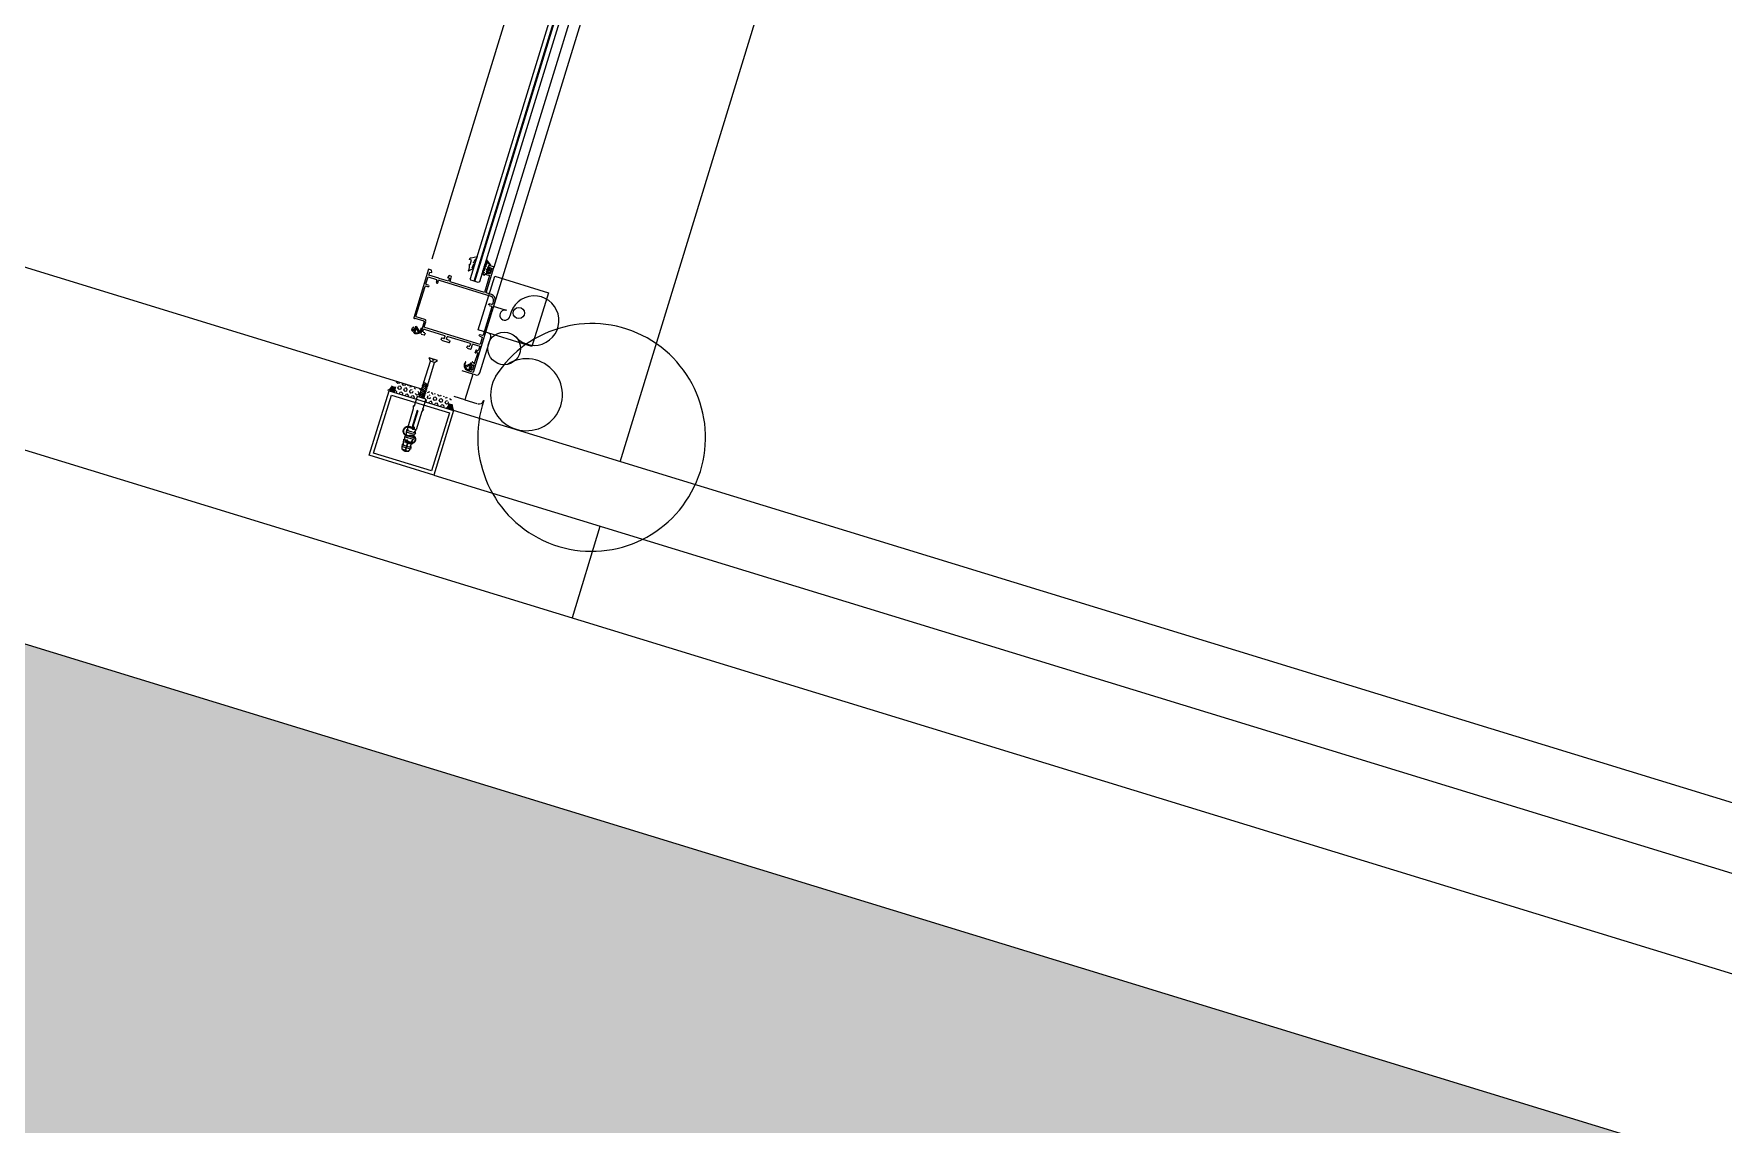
# Model space of a CAD drawing. Header units: inches. Extents: x 587740 to 588006, y 2325787 to 2326106.
# Drawn here: x 587879.073 to 587880.576, y 2325977.15 to 2325978.121 of the extents above; entities that cross this region are included whole.
import ezdxf

# ---------------------------------------------------------------- set-up
doc = ezdxf.new("R2010")
doc.units = ezdxf.units.IN
doc.header["$MEASUREMENT"] = 0
doc.linetypes.add('Xref Landscape 2020 05 04$0$ACAD_ISO02W100', pattern=[15, 12, -3])
doc.linetypes.add('Xref Landscape 2020 05 04$0$DASHED', pattern=[0.75, 0.5, -0.25])
for name, color, linetype, lineweight in [('Xref Landscape 2020 05 04$0$11_phu kien', 201, 'Continuous', 13), ('Xref Landscape 2020 05 04$0$D-STEEL', 3, 'Continuous', 25), ('Xref Landscape 2020 05 04$0$KichThuoc', 1, 'Continuous', 5), ('Xref Landscape 2020 05 04$0$PK13-Glass', 4, 'Continuous', 20), ('Xref Landscape 2020 05 04$0$PK14-Hidden', 63, 'Xref Landscape 2020 05 04$0$ACAD_ISO02W100', 0), ('Xref Landscape 2020 05 04$0$THAY', 4, 'Continuous', 20), ('Xref Landscape 2020 05 04$0$tree', 74, 'Continuous', 13), ('Xref Landscape 2020 05 04$0$VATLIEU', 251, 'Continuous', 5), ('Xref Landscape 2020 05 04$0$Xref Landscape$0$THAY', 4, 'Continuous', 20)]:
    doc.layers.add(name, color=color, linetype=linetype, lineweight=lineweight)
for name, color, linetype in [('Xref Landscape 2020 05 04$0$FAL Gasket', 150, 'Continuous'), ('Xref Landscape 2020 05 04$0$Fixing', 1, 'Continuous'), ('Xref Landscape 2020 05 04$0$TEXTCUA', 6, 'Continuous')]:
    doc.layers.add(name, color=color, linetype=linetype)

# ---------------------------------------------------------------- blocks, each defined once
blk = doc.blocks.new('*U78')
at = {"layer": 'Xref Landscape 2020 05 04$0$PK13-Glass'}
for p, q in [((-55.3, 7.8), (-54.3, 8.8)), ((-55.3, 4.8), (-55.3, 7.8)), ((922.6, 4.8), (-55.3, 4.8)), ((-54.3, 8.8), (921.6, 8.8))]:
    blk.add_line(p, q, dxfattribs=at)
for points in [[(922.6, 4), (-55.3, 4), (-55.3, 3), (-55.3, 1), (-54.3, 0), (921.6, 0)], [(922.6, 3), (922.6, 5.8), (922.6, 7.8), (921.6, 8.8)], [(921.6, 0), (922.6, 1), (922.6, 3), (922.6, 3)]]:
    blk.add_lwpolyline(points, dxfattribs=at)
at = {"layer": 'Xref Landscape 2020 05 04$0$PK14-Hidden', "const_width": 0.76}
blk.add_lwpolyline([(922.6, 4.4), (-55.3, 4.4)], dxfattribs=at)
blk = doc.blocks.new('Xref Landscape 2020 05 04$0$G2')
at = {"layer": 'Xref Landscape 2020 05 04$0$TEXTCUA'}
for points in [[(-1.6, 2.1), (-1.1, 2.1), (-1.3, 3.5), (-2.7, 3.5), (-2.9, 3.6), (-3.1, 3.7), (-3.1, 3.9), (-3.1, 4.2), (-2.9, 4.4), (0.2, 7.8, 1.039917), (0, 8.6, 0.143131), (-2.9, 8.7, -0.396635), (-3.2, 8.9), (-3.3, 9, -0.431654), (-3, 9.4, -0.49882), (3.5, 4.9, -0.453145), (2.3, 3.5), (1.3, 3.5), (1.1, 2.1), (1.6, 2.1, -0.79387), (1.8, 1.6), (1, 1.1), (0, 1.1), (-1, 1.1), (-1.8, 1.6, -0.79387)], [(2.3, 4.2, 0.944854), (2.8, 4.8, 0.16012), (1.6, 7.5, 1.160151), (0.9, 7.5), (-2, 4.4, 2.968241), (-1.9, 4.2)], [(-0.1, 2.1), (0, 2.1), (0.1, 2.1, 0.376979), (0.4, 2.3), (0.6, 3.3, 0.452455), (0.3, 3.7), (0, 3.7), (-0.3, 3.7, 0.452455), (-0.6, 3.3), (-0.4, 2.3, 0.376979)]]:
    blk.add_lwpolyline(points, format="xyb", close=True, dxfattribs=at)
blk = doc.blocks.new('Xref Landscape 2020 05 04$0$VN')
at = {"layer": 'Xref Landscape 2020 05 04$0$VATLIEU', "color": 230, "linetype": 'Xref Landscape 2020 05 04$0$DASHED', "ltscale": 4}
for p, q in [((-4, 0), (4, 0)), ((-4, 0), (-4, -9.1)), ((4, 0), (4, -9.1)), ((-4.8, -9.1), (-4, -11.6)), ((-3.6, -9.1), (-4.8, -9.1)), ((-4, -11.6), (-4, -28.6)), ((-0.2, -12), (-0.2, -27.9)), ((-0.2, -12), (0.2, -12)), ((0.2, -12), (0.2, -28.1)), ((3.6, -9.1), (4.8, -9.1)), ((4.8, -9.1), (4, -11.6)), ((4, -11.6), (4, -28.6)), ((-4, -28.6), (-0.4, -28.6)), ((-3.1, -30.9), (-3.8, -28.6)), ((0.1, -28.6), (4, -28.6)), ((3.1, -30.9), (3.8, -28.6)), ((-3.6, -31.6), (-4, -31.6)), ((-4, -31.6), (-4, -33.1)), ((-4, -31.6), (-1.9, -31.6)), ((-4, -31.6), (-1.9, -31.6)), ((-4, -33.1), (-1.7, -33.1)), ((-3.6, -36.1), (-4, -36.1)), ((-4, -36.1), (-4, -37.6)), ((-4, -36.1), (0.4, -36.1)), ((-4, -37.6), (1, -37.6)), ((-3.6, -40.6), (-4, -40.6)), ((-4, -40.6), (-4, -42.1)), ((-4, -40.6), (-0.2, -40.6)), ((-4, -42.1), (-0.2, -42.1)), ((-3.6, -45.1), (-4, -45.1)), ((-4, -45.1), (-4, -46.6)), ((-3.1, -35.4), (-3.8, -33.1)), ((-3.1, -39.9), (-3.8, -37.6)), ((-3.1, -44.4), (-3.8, -42.1)), ((-3.6, -45.1), (3.6, -45.1)), ((-1.5, -31.6), (4, -31.6)), ((-1.5, -31.6), (4, -31.6)), ((-1.3, -33.1), (4, -33.1)), ((-0.2, -40.8), (-0.2, -49.9)), ((0.2, -41), (0.2, -49.9)), ((0.2, -42.1), (4, -42.1)), ((0.3, -40.6), (4, -40.6)), ((0.9, -36.1), (4, -36.1)), ((1.4, -37.6), (4, -37.6)), ((3.1, -35.4), (3.8, -33.1)), ((3.1, -39.9), (3.8, -37.6)), ((3.1, -44.4), (3.8, -42.1)), ((3.6, -31.6), (4, -31.6)), ((3.6, -36.1), (4, -36.1)), ((3.6, -40.6), (4, -40.6)), ((3.6, -45.1), (4, -45.1)), ((4, -31.6), (4, -33.1)), ((4, -36.1), (4, -37.6)), ((4, -40.6), (4, -42.1)), ((4, -45.1), (4, -46.6)), ((-4, -46.6), (-0.2, -46.6)), ((-3.1, -48.9), (-3.8, -46.6)), ((-3.1, -48.9), (-0.2, -48.9)), ((-3.1, -48.9), (-0.2, -49.9)), ((0.2, -46.6), (4, -46.6)), ((0.2, -48.9), (3.1, -48.9)), ((3.1, -48.9), (0.2, -49.9)), ((3.1, -48.9), (3.8, -46.6))]:
    blk.add_line(p, q, dxfattribs=at)
for centre, radius, start, end in [((2.5, -31.9), 4.43, 133.2633, 231.2689), ((2.5, -31.9), 4.03, 131.3249, 231.2689), ((-1.2, -27.9), 1, 313.2633, 0), ((-0.8, -28.1), 1, 311.3249, 0), ((-3.6, -31.1), 0.5, 270, 16.6743), ((-3.6, -35.6), 0.5, 270, 16.6743), ((-3.6, -40.1), 0.5, 270, 16.6743), ((-3.6, -44.6), 0.5, 270, 16.6743), ((-2.3, -37.9), 3.3, 316.6171, 51.0664), ((0.8, -40.8), 1, 136.6171, 180), ((-2.3, -37.9), 3.7, 318.5932, 51.0664), ((1.2, -41), 1, 138.5932, 180), ((3.6, -31.1), 0.5, 163.3257, 270), ((3.6, -35.6), 0.5, 163.3257, 270), ((3.6, -40.1), 0.5, 163.3257, 270), ((3.6, -44.6), 0.5, 163.3257, 270)]:
    blk.add_arc(centre, radius, start, end, dxfattribs=at)
blk = doc.blocks.new('Xref Landscape 2020 05 04$0$no')
at = {"layer": 'Xref Landscape 2020 05 04$0$VATLIEU', "color": 6}
for p, q in [((0, 2), (-2.5, 4)), ((-2.5, -4), (-2.5, 4)), ((-2.5, 0.5), (-1.5, 0.5)), ((-1.5, -0.5), (-1.5, 0.5)), ((0, -2), (0, 2)), ((19.5, 2), (0, 2)), ((19.5, 2), (19.8, 2.5)), ((19.5, 2), (21.3, -2)), ((20.9, -2.5), (19.8, 2.5)), ((21, 2), (19.9, 2)), ((21, 2), (21.3, 2.5)), ((21, 2), (21.3, 2.5)), ((21, 2), (22.8, -2)), ((22.4, -2.5), (21.3, 2.5)), ((22.5, 2), (21.4, 2)), ((22.5, 2), (22.8, 2.5)), ((22.5, 2), (24.3, -2)), ((23.9, -2.5), (22.8, 2.5)), ((24, 2), (22.9, 2)), ((24, 2), (24.3, 2.5)), ((24, 2), (25.8, -2)), ((25.4, -2.5), (24.3, 2.5)), ((25.5, 2), (24.4, 2)), ((25.5, 2), (25.8, 2.5)), ((25.5, 2), (27.3, -2)), ((26.9, -2.5), (25.8, 2.5)), ((27, 2), (25.9, 2)), ((27, 2), (27.3, 2.5)), ((27, 2), (28.8, -2)), ((28.4, -2.5), (27.3, 2.5)), ((28.5, 2), (27.4, 2)), ((28.5, 2), (28.8, 2.5)), ((28.5, 2), (30.3, -2)), ((29.9, -2.5), (28.8, 2.5)), ((29.9, -2.5), (28.8, 2.5)), ((30, 2), (28.9, 2)), ((30, 2), (30.3, 2.5)), ((30, 2), (31.8, -2)), ((31.4, -2.5), (30.3, 2.5)), ((31.5, 2), (30.4, 2)), ((31.5, 2), (31.8, 2.5)), ((31.5, 2), (33.3, -2)), ((32.9, -2.5), (31.8, 2.5)), ((33, 2), (31.9, 2)), ((33, 2), (33.3, 2.5)), ((33, 2), (33.5, 0.8)), ((33.5, 1.5), (33.3, 2.5)), ((-2.5, -0.5), (-1.5, -0.5)), ((0, -2), (-2.5, -4)), ((20.8, -2), (0, -2)), ((20.9, -2.5), (21.3, -2)), ((20.9, -2.5), (21.3, -2)), ((22.3, -2), (21.3, -2)), ((22.4, -2.5), (22.8, -2)), ((23.8, -2), (22.8, -2)), ((23.9, -2.5), (24.3, -2)), ((25.3, -2), (24.3, -2)), ((25.4, -2.5), (25.8, -2)), ((26.8, -2), (25.8, -2)), ((26.9, -2.5), (27.3, -2)), ((28.3, -2), (27.3, -2)), ((28.4, -2.5), (28.8, -2)), ((29.8, -2), (28.8, -2)), ((29.8, -2), (28.8, -2)), ((29.9, -2.5), (30.3, -2)), ((31.3, -2), (30.3, -2)), ((31.4, -2.5), (31.8, -2)), ((32.8, -2), (31.8, -2)), ((32.9, -2.5), (33.3, -2)), ((33.5, -2), (33.3, -2))]:
    blk.add_line(p, q, dxfattribs=at)
at = {"layer": 'Xref Landscape 2020 05 04$0$VATLIEU', "color": 6, "rotation": 90}
blk.add_blockref('Xref Landscape 2020 05 04$0$VN', (33.5, 0), dxfattribs=at)
blk = doc.blocks.new('Xref Landscape 2020 05 04$0$ban le 3D')
at = {"layer": 'Xref Landscape 2020 05 04$0$11_phu kien'}
for p, q in [((14200.7, 23738.6), (14200.7, 23748.6)), ((14224.7, 23738.6), (14224.7, 23748.6)), ((14200.7, 23738.6), (14200.7, 23727.5)), ((14224.7, 23738.6), (14200.7, 23738.6)), ((14224.7, 23736), (14224.7, 23738.6)), ((14227.7, 23733), (14254.7, 23733)), ((14254.7, 23733), (14260.7, 23733)), ((14287.7, 23727.5), (14287.7, 23738.6)), ((14287.7, 23727.3), (14287.7, 23726.7))]:
    blk.add_line(p, q, dxfattribs=at)
blk.add_circle((14254.7, 23718.6), 14.5, dxfattribs=at)
for centre, radius, start, end in [((14227.7, 23736), 3, 180, 270), ((14260.7, 23736), 3, 270, 0), ((14205.2, 23726.7), 4.5, 180, 268.1201), ((14201.8, 23621), 101.3, 74.5053, 88.1201), ((14221.1, 23687.5), 32, 49.1724, 76.088), ((14286.2, 23700.3), 22, 96.4808, 148.7289), ((14283.2, 23726.7), 4.5, 276.4808, 0)]:
    blk.add_arc(centre, radius, start, end, dxfattribs=at)

msp = doc.modelspace()

# ---------------------------------------------------------------- hatches: boundary and pattern name
h = msp.add_hatch()
h.set_pattern_fill('HEX', color=1, scale=0.5, angle=90)
h.set_pattern_definition([(72.9448453, (587825.9066036, 2325971.1656052), (-0.0026287095, 0.00080644496), [0.00158750026, -0.00317500052]), (192.944852, (587825.9066036, 2325971.1656052), (0.00061595273, -0.00267975231), [0.00158749994, -0.00317499987]), (132.9448386, (587825.9070692, 2325971.1671229), (-0.00201275677, -0.00187330734), [0.00158749994, -0.00317499987])])
edge = h.paths.add_edge_path()
edge.add_line((587879.4047, 2325977.8089), (587879.4045, 2325977.8092))
edge.add_line((587879.4045, 2325977.8092), (587879.4043, 2325977.809))
edge.add_line((587879.4043, 2325977.809), (587879.3956, 2325977.8117))
edge.add_line((587879.3956, 2325977.8117), (587879.3947, 2325977.8088))
edge.add_line((587879.3947, 2325977.8088), (587879.3966, 2325977.8083))
edge.add_line((587879.3966, 2325977.8083), (587879.3965, 2325977.8079))
edge.add_line((587879.3965, 2325977.8079), (587879.3951, 2325977.8066))
edge.add_ellipse((587879.4306, 2325977.795), major_axis=(0.0264, 0.0264), ratio=1, start_angle=116.9091, end_angle=124.5935)
edge.add_line((587879.3939, 2325977.8018), (587879.4137, 2325977.7957))
edge.add_line((587879.4137, 2325977.7957), (587879.4144, 2325977.7981))
edge.add_line((587879.4144, 2325977.7981), (587879.4168, 2325977.7973))
edge.add_line((587879.4168, 2325977.7973), (587879.4159, 2325977.7978))
edge.add_line((587879.4159, 2325977.7978), (587879.4165, 2325977.798))
edge.add_line((587879.4165, 2325977.798), (587879.4168, 2325977.799))
edge.add_line((587879.4168, 2325977.799), (587879.4163, 2325977.7993))
edge.add_line((587879.4163, 2325977.7993), (587879.4169, 2325977.7994))
edge.add_line((587879.4169, 2325977.7994), (587879.4172, 2325977.8005))
edge.add_line((587879.4172, 2325977.8005), (587879.4168, 2325977.8007))
edge.add_line((587879.4168, 2325977.8007), (587879.4173, 2325977.8009))
edge.add_line((587879.4173, 2325977.8009), (587879.4177, 2325977.8019))
edge.add_line((587879.4177, 2325977.8019), (587879.4172, 2325977.8021))
edge.add_line((587879.4172, 2325977.8021), (587879.4178, 2325977.8023))
edge.add_line((587879.4178, 2325977.8023), (587879.4181, 2325977.8033))
edge.add_line((587879.4181, 2325977.8033), (587879.4177, 2325977.8036))
edge.add_line((587879.4177, 2325977.8036), (587879.4182, 2325977.8037))
edge.add_line((587879.4182, 2325977.8037), (587879.4185, 2325977.8047))
edge.add_line((587879.4185, 2325977.8047), (587879.4148, 2325977.8058))
edge.add_line((587879.4148, 2325977.8058), (587879.4133, 2325977.801))
edge.add_line((587879.4133, 2325977.801), (587879.4112, 2325977.8017))
edge.add_line((587879.4112, 2325977.8017), (587879.4108, 2325977.8035))
edge.add_line((587879.4108, 2325977.8035), (587879.4109, 2325977.8039))
edge.add_line((587879.4109, 2325977.8039), (587879.4125, 2325977.8034))
edge.add_line((587879.4125, 2325977.8034), (587879.4134, 2325977.8062))
edge.add_line((587879.4134, 2325977.8062), (587879.4047, 2325977.8089))
edge = h.paths.add_edge_path()
edge.add_line((587879.4274, 2325977.8019), (587879.4266, 2325977.7991))
edge.add_line((587879.4266, 2325977.7991), (587879.4282, 2325977.7986))
edge.add_line((587879.4282, 2325977.7986), (587879.4281, 2325977.7982))
edge.add_line((587879.4281, 2325977.7982), (587879.4267, 2325977.7969))
edge.add_line((587879.4267, 2325977.7969), (587879.4246, 2325977.7976))
edge.add_line((587879.4246, 2325977.7976), (587879.4261, 2325977.8024))
edge.add_line((587879.4261, 2325977.8024), (587879.4223, 2325977.8035))
edge.add_line((587879.4223, 2325977.8035), (587879.4221, 2325977.8027))
edge.add_line((587879.4221, 2325977.8027), (587879.4225, 2325977.8025))
edge.add_line((587879.4225, 2325977.8025), (587879.422, 2325977.8023))
edge.add_line((587879.422, 2325977.8023), (587879.4216, 2325977.8013))
edge.add_line((587879.4216, 2325977.8013), (587879.4221, 2325977.801))
edge.add_line((587879.4221, 2325977.801), (587879.4215, 2325977.8009))
edge.add_line((587879.4215, 2325977.8009), (587879.4212, 2325977.7998))
edge.add_line((587879.4212, 2325977.7998), (587879.4216, 2325977.7996))
edge.add_line((587879.4216, 2325977.7996), (587879.4216, 2325977.7996))
edge.add_line((587879.4216, 2325977.7996), (587879.4211, 2325977.7994))
edge.add_line((587879.4211, 2325977.7994), (587879.4208, 2325977.7984))
edge.add_line((587879.4208, 2325977.7984), (587879.4212, 2325977.7982))
edge.add_line((587879.4212, 2325977.7982), (587879.4206, 2325977.798))
edge.add_line((587879.4206, 2325977.798), (587879.4203, 2325977.797))
edge.add_line((587879.4203, 2325977.797), (587879.4207, 2325977.7967))
edge.add_line((587879.4207, 2325977.7967), (587879.4202, 2325977.7966))
edge.add_line((587879.4202, 2325977.7966), (587879.4201, 2325977.7963))
edge.add_line((587879.4201, 2325977.7963), (587879.422, 2325977.7957))
edge.add_line((587879.422, 2325977.7957), (587879.4213, 2325977.7934))
edge.add_line((587879.4213, 2325977.7934), (587879.4411, 2325977.7873))
edge.add_ellipse((587879.4069, 2325977.8023), major_axis=(0.0264, 0.0264), ratio=1, start_angle=291.2962, end_angle=298.9805)
edge.add_line((587879.4428, 2325977.792), (587879.4424, 2325977.7938))
edge.add_line((587879.4424, 2325977.7938), (587879.4425, 2325977.7942))
edge.add_line((587879.4425, 2325977.7942), (587879.4444, 2325977.7936))
edge.add_line((587879.4444, 2325977.7936), (587879.4453, 2325977.7965))
edge.add_line((587879.4453, 2325977.7965), (587879.4366, 2325977.7991))
edge.add_line((587879.4366, 2325977.7991), (587879.4364, 2325977.7994))
edge.add_line((587879.4364, 2325977.7994), (587879.4362, 2325977.7993))
edge.add_line((587879.4362, 2325977.7993), (587879.4274, 2325977.8019))
at = {"layer": 'Xref Landscape 2020 05 04$0$D-STEEL'}
h = msp.add_hatch(color=256, dxfattribs=at)
h.dxf.hatch_style = 1
edge = h.paths.add_edge_path()
edge.add_line((587879.3951, 2325977.8065), (587879.3951, 2325977.8066))
edge.add_line((587879.3951, 2325977.8066), (587879.3926, 2325977.8073))
edge.add_ellipse((587879.3791, 2325977.8184), major_axis=(0.0123, 0.0123), ratio=1, start_angle=256.2252, end_angle=275.6794, ccw=False)
edge.add_line((587879.3882, 2325977.8034), (587879.3939, 2325977.8017))
edge.add_ellipse((587879.4381, 2325977.7933), major_axis=(0.0318, 0.0318), ratio=1, start_angle=117.9484, end_angle=124.2679, ccw=False)
h = msp.add_hatch(color=256, dxfattribs=at)
h.dxf.hatch_style = 1
edge = h.paths.add_edge_path()
edge.add_line((587879.4428, 2325977.7919), (587879.4428, 2325977.7919))
edge.add_line((587879.4428, 2325977.7919), (587879.4452, 2325977.7912))
edge.add_ellipse((587879.4626, 2325977.7928), major_axis=(0.0123, 0.0123), ratio=1, start_angle=140.2103, end_angle=159.6645)
edge.add_line((587879.4467, 2325977.7855), (587879.4411, 2325977.7872))
edge.add_ellipse((587879.3998, 2325977.8051), major_axis=(0.0318, 0.0318), ratio=1, start_angle=291.6218, end_angle=297.9413)
at = {"layer": 'Xref Landscape 2020 05 04$0$tree'}
h = msp.add_hatch(dxfattribs=at)
h.set_pattern_fill('CROSS', color=256, scale=500, angle=180)
h.set_pattern_definition([(162.94485, (587837.1625, 2326033.80572), (-0.15616437, -0.08284136), [0.0625, -0.18749998]), (252.94485, (587837.1418, 2326033.84476), (0.08284132, -0.15616439), [0.0625, -0.18750003])])
edge = h.paths.add_edge_path()
edge.add_ellipse((587881.7702, 2325969.6513), major_axis=(0.2828, 0.2828), ratio=1, start_angle=117.9448, end_angle=207.9448)
edge.add_line((587881.6529, 2325969.2689), (587901.3948, 2325963.2124))
edge.add_ellipse((587901.6881, 2325964.1684), major_axis=(0.293, 0.9561), ratio=1, start_angle=179.984, end_angle=269.984)
edge.add_line((587902.6441, 2325963.8751), (587903.656, 2325967.1734))
edge.add_ellipse((587903.2735, 2325967.2907), major_axis=(0.2828, 0.2828), ratio=1, start_angle=297.9448, end_angle=387.9448)
edge.add_line((587903.3909, 2325967.6731), (587900.561, 2325968.5413))
edge.add_line((587900.561, 2325968.5413), (587901.1945, 2325970.6061))
edge.add_line((587901.1945, 2325970.6061), (587888.009, 2325974.6512))
edge.add_line((587888.009, 2325974.6512), (587888.4021, 2325975.9324))
edge.add_line((587888.4021, 2325975.9324), (587883.7195, 2325977.369))
edge.add_line((587883.7195, 2325977.369), (587881.3878, 2325969.7686))
edge = h.paths.add_edge_path()
edge.add_line((587876.4407, 2325970.8679), (587878.7122, 2325970.171))
edge.add_ellipse((587878.8295, 2325970.5535), major_axis=(0.2828, 0.2828), ratio=1, start_angle=207.9448, end_angle=297.9448)
edge.add_line((587879.2119, 2325970.4361), (587881.2132, 2325976.9187))
edge.add_line((587881.2132, 2325976.9187), (587878.5593, 2325977.7329))
edge.add_line((587878.5593, 2325977.7329), (587876.4407, 2325970.8679))
edge = h.paths.add_edge_path()
edge.add_line((587866.769, 2325979.2069), (587863.9679, 2325980.0662))
edge.add_line((587863.9679, 2325980.0662), (587862.447, 2325975.1086))
edge.add_line((587862.447, 2325975.1086), (587868.0876, 2325973.3782))
edge.add_line((587868.0876, 2325973.3782), (587868.2636, 2325973.9518))
edge.add_line((587868.2636, 2325973.9518), (587869.363, 2325973.6145))
edge.add_line((587869.363, 2325973.6145), (587870.4624, 2325973.2772))
edge.add_line((587870.4624, 2325973.2772), (587870.2864, 2325972.7036))
edge.add_line((587870.2864, 2325972.7036), (587874.9298, 2325971.2791))
edge.add_line((587874.9298, 2325971.2791), (587878.9083, 2325984.2476))
edge.add_line((587878.9083, 2325984.2476), (587877.6048, 2325984.6475))
edge.add_ellipse((587877.5021, 2325984.3129), major_axis=(0.2475, 0.2475), ratio=1, start_angle=27.9448, end_angle=117.9881)
edge.add_ellipse((587872.9782, 2325985.7237), major_axis=(1.2871, 4.1959), ratio=1, start_angle=219.5409, end_angle=269.7083, ccw=False)
edge.add_ellipse((587874.7652, 2325981.3371), major_axis=(0.2466, 0.2466), ratio=1, start_angle=63.097, end_angle=168.5416)
edge.add_ellipse((587870.9614, 2325978.8249), major_axis=(1.2354, 4.0245), ratio=1, start_angle=101.8593, end_angle=320.4994, ccw=False)
edge = h.paths.add_edge_path()
edge.add_line((587864.9431, 2325983.2449), (587864.4959, 2325981.787))
edge.add_line((587864.4959, 2325981.787), (587867.4731, 2325980.8736))
edge.add_ellipse((587870.9719, 2325978.8589), major_axis=(1.1844, 3.8598), ratio=1, start_angle=358.1278, end_angle=437.1231, ccw=False)
edge.add_ellipse((587873.0638, 2325985.6681), major_axis=(0.9049, 2.9553), ratio=1, start_angle=182.3675, end_angle=345.9625)
edge.add_ellipse((587875.158, 2325992.498), major_axis=(1.2345, 4.0271), ratio=1, start_angle=102.362, end_angle=190.2323, ccw=False)
edge.add_line((587870.9599, 2325992.8417), (587868.1516, 2325993.7033))
edge.add_line((587868.1516, 2325993.7033), (587867.7819, 2325992.4982))
edge.add_ellipse((587864.6787, 2325988.3881), major_axis=(1.51, 4.9236), ratio=1, start_angle=272.2209, end_angle=339.9965, ccw=False)
edge.add_ellipse((587864.6787, 2325988.3881), major_axis=(1.5116, 4.9232), ratio=1, start_angle=200.0127, end_angle=272.2395, ccw=False)
edge = h.paths.add_edge_path()
edge.add_ellipse((587877.0502, 2325988.3667), major_axis=(0.2804, 0.2804), ratio=1, start_angle=104.6818, end_angle=163.9649)
edge.add_line((587876.7033, 2325988.1746), (587877.4267, 2325986.2755))
edge.add_ellipse((587877.5916, 2325986.1318), major_axis=(0.1547, 0.1547), ratio=1, start_angle=93.9167, end_angle=218.4299)
edge.add_line((587877.5666, 2325985.9144), (587880.7087, 2325984.9505))
edge.add_line((587880.7087, 2325984.9505), (587879.0765, 2325979.6302))
edge.add_line((587879.0765, 2325979.6302), (587879.8891, 2325979.3809))
edge.add_line((587879.8891, 2325979.3809), (587879.885, 2325979.3673))
edge.add_line((587879.885, 2325979.3673), (587879.9254, 2325979.5504))
edge.add_line((587879.9254, 2325979.5504), (587881.4947, 2325984.6657))
edge.add_line((587881.4947, 2325984.6657), (587881.7518, 2325985.5038))
edge.add_line((587881.7518, 2325985.5038), (587883.7031, 2325984.9052))
edge.add_line((587883.7031, 2325984.9052), (587884.1213, 2325987.4936))
edge.add_line((587884.1213, 2325987.4936), (587881.7928, 2325988.2082))
edge.add_line((587881.7928, 2325988.2082), (587883.4996, 2325993.7715))
edge.add_line((587883.4996, 2325993.7715), (587885.8938, 2325993.0669))
edge.add_line((587885.8938, 2325993.0669), (587887.3575, 2325996.8173))
edge.add_line((587887.3575, 2325996.8173), (587881.5677, 2325998.5935))
edge.add_ellipse((587872.0218, 2326012.2854), major_axis=(4.8861, 15.9599), ratio=0.9999997, start_angle=215.49808, end_angle=231.90601, ccw=False)
edge.add_line((587877.3113, 2325996.4546), (587877.2221, 2325996.1637))
edge.add_ellipse((587875.1427, 2325992.4886), major_axis=(1.2377, 4.0371), ratio=1, start_angle=218.8017, end_angle=347.5436, ccw=False)
edge = h.paths.add_edge_path()
edge.add_ellipse((587854.1688, 2325984.0138), major_axis=(1.184, 3.8599), ratio=1, start_angle=282.8779, end_angle=361.8732, ccw=False)
edge.add_line((587858.1955, 2325983.7199), (587861.1727, 2325982.8065))
edge.add_line((587861.1727, 2325982.8065), (587861.62, 2325984.2644))
edge.add_ellipse((587864.7232, 2325988.3744), major_axis=(1.5106, 4.9235), ratio=1, start_angle=87.7761, end_angle=160.0029, ccw=False)
edge.add_ellipse((587864.7232, 2325988.3744), major_axis=(1.5109, 4.9234), ratio=1, start_angle=380.0035, end_angle=447.7791, ccw=False)
edge.add_line((587864.4587, 2325993.5176), (587864.8284, 2325994.7228))
edge.add_line((587864.8284, 2325994.7228), (587861.8636, 2325995.6323))
edge.add_ellipse((587858.3603, 2325997.6417), major_axis=(1.1851, 3.8608), ratio=1, start_angle=179.8644, end_angle=257.2265, ccw=False)
edge.add_ellipse((587856.2588, 2325990.8263), major_axis=(0.8976, 2.9604), ratio=1, start_angle=-0.1877, end_angle=177.3639)
edge = h.paths.add_edge_path()
edge.add_line((587846.6411, 2325979.9576), (587851.2845, 2325978.5331))
edge.add_line((587851.2845, 2325978.5331), (587851.4605, 2325979.1067))
edge.add_line((587851.4605, 2325979.1067), (587852.5599, 2325978.7694))
edge.add_line((587852.5599, 2325978.7694), (587853.6594, 2325978.4321))
edge.add_line((587853.6594, 2325978.4321), (587853.4834, 2325977.8585))
edge.add_line((587853.4834, 2325977.8585), (587859.1239, 2325976.1281))
edge.add_line((587859.1239, 2325976.1281), (587860.6448, 2325981.0857))
edge.add_line((587860.6448, 2325981.0857), (587857.8438, 2325981.945))
edge.add_ellipse((587854.1575, 2325983.9892), major_axis=(1.2362, 4.0298), ratio=1, start_angle=38.5383, end_angle=258.0436, ccw=False)
edge.add_ellipse((587852.4279, 2325988.1953), major_axis=(0.2399, 0.2399), ratio=1, start_angle=258.2079, end_angle=353.5115)
edge.add_ellipse((587856.224, 2325990.8032), major_axis=(1.2514, 4.0795), ratio=1, start_angle=89.5209, end_angle=141.2229, ccw=False)
edge.add_ellipse((587851.8205, 2325992.1916), major_axis=(0.2475, 0.2475), ratio=1, start_angle=297.9016, end_angle=387.9448)
edge.add_line((587851.9232, 2325992.5262), (587850.6196, 2325992.9261))
edge.add_line((587850.6196, 2325992.9261), (587846.6411, 2325979.9576))
edge = h.paths.add_edge_path()
edge.add_ellipse((587842.971, 2325981.5543), major_axis=(0.2828, 0.2828), ratio=1, start_angle=117.9448, end_angle=207.9448)
edge.add_line((587842.8537, 2325981.1718), (587845.1596, 2325980.4644))
edge.add_line((587845.1596, 2325980.4644), (587846.6613, 2325985.3593))
edge.add_line((587846.6613, 2325985.3593), (587843.9729, 2325986.184))
edge.add_line((587843.9729, 2325986.184), (587842.5886, 2325981.6716))
edge = h.paths.add_edge_path()
edge.add_line((587823.8625, 2325992.1234), (587822.7503, 2325992.4123))
edge.add_ellipse((587822.633, 2325992.0299), major_axis=(0.2828, 0.2828), ratio=1, start_angle=27.9448, end_angle=117.9448)
edge.add_line((587822.2506, 2325992.1472), (587821.2388, 2325988.849))
edge.add_ellipse((587822.1948, 2325988.5557), major_axis=(0.2936, 0.9559), ratio=1, start_angle=90.0204, end_angle=180.0204)
edge.add_line((587821.9015, 2325987.5996), (587839.9588, 2325982.0599))
edge.add_ellipse((587840.0762, 2325982.4423), major_axis=(0.2828, 0.2828), ratio=1, start_angle=207.9448, end_angle=297.9448)
edge.add_line((587840.4586, 2325982.325), (587842.838, 2325989.9107))
edge.add_line((587842.838, 2325989.9107), (587838.0962, 2325991.3655))
edge.add_line((587838.0962, 2325991.3655), (587837.7031, 2325990.0842))
edge.add_line((587837.7031, 2325990.0842), (587834.3851, 2325990.9976))
edge.add_line((587834.3851, 2325990.9976), (587833.9158, 2325989.4679))
edge.add_line((587833.9158, 2325989.4679), (587824.5468, 2325992.3422))
edge.add_line((587824.5468, 2325992.3422), (587825.016, 2325993.8718))
edge.add_line((587825.016, 2325993.8718), (587824.4813, 2325994.1405))
edge.add_line((587824.4813, 2325994.1405), (587823.8625, 2325992.1234))
edge = h.paths.add_edge_path()
edge.add_line((587850.6386, 2326008.082), (587849.3188, 2326003.7799))
edge.add_line((587849.3188, 2326003.7799), (587849.7152, 2326004.1285))
edge.add_line((587849.7152, 2326004.1285), (587852.1592, 2326003.3862))
edge.add_line((587852.1592, 2326003.3862), (587850.4525, 2325997.8229))
edge.add_line((587850.4525, 2325997.8229), (587848.1239, 2325998.537))
edge.add_line((587848.1239, 2325998.537), (587846.9446, 2325996.0409))
edge.add_line((587846.9446, 2325996.0409), (587848.9302, 2325995.4318))
edge.add_line((587848.9302, 2325995.4318), (587848.7249, 2325994.7625))
edge.add_line((587848.7249, 2325994.7625), (587846.5945, 2325987.8692))
edge.add_line((587846.5945, 2325987.8692), (587847.4071, 2325987.6199))
edge.add_line((587847.4071, 2325987.6199), (587849.5232, 2325994.5176))
edge.add_line((587849.5232, 2325994.5176), (587852.6653, 2325993.5537))
edge.add_ellipse((587852.7338, 2325994.0085), major_axis=(0.3252, 0.3252), ratio=1, start_angle=216.4275, end_angle=265.2618)
edge.add_ellipse((587846.2942, 2326002.7703), major_axis=(3.3069, 10.8393), ratio=0.9999997, start_angle=233.44058, end_angle=245.84167)
edge.add_ellipse((587858.451, 2325997.4782), major_axis=(1.2372, 4.0306), ratio=1, start_angle=14.357, end_angle=137.9017, ccw=False)
edge.add_line((587858.6501, 2326001.6897), (587858.7874, 2326002.1374))
edge.add_ellipse((587872.0447, 2326012.2783), major_axis=(4.8965, 15.9567), ratio=0.9999997, start_angle=128.06487, end_angle=144.4728, ccw=False)
edge.add_line((587856.4628, 2326006.2953), (587850.6386, 2326008.082))

# ---------------------------------------------------------------- linework, layer by layer
at = {"color": 253}
for p, q in [((587879.7785, 2325978.8434), (587879.4809, 2325977.8733)), ((587879.708, 2325978.8353), (587879.4273, 2325977.9202)), ((587879.7606, 2325978.8191), (587879.4826, 2325977.9129))]:
    msp.add_line(p, q, dxfattribs=at)
at = {"color": 2}
for p, q in [((587879.4245, 2325977.9112), (587879.4113, 2325977.8681)), ((587879.427, 2325977.9104), (587879.4245, 2325977.9112)), ((587879.4246, 2325977.906), (587879.4255, 2325977.9088)), ((587879.4337, 2325977.9032), (587879.4246, 2325977.906)), ((587879.4255, 2325977.9088), (587879.4273, 2325977.9083)), ((587879.4274, 2325977.9086), (587879.427, 2325977.9104)), ((587879.4273, 2325977.9083), (587879.4274, 2325977.9086)), ((587879.4756, 2325977.8903), (587879.4826, 2325977.9129)), ((587879.4763, 2325977.9088), (587879.4756, 2325977.9066)), ((587879.4756, 2325977.9066), (587879.4788, 2325977.9056)), ((587879.4771, 2325977.9092), (587879.4763, 2325977.9088)), ((587879.4769, 2325977.9075), (587879.4774, 2325977.9091)), ((587879.4791, 2325977.9068), (587879.4769, 2325977.9075)), ((587879.4774, 2325977.9091), (587879.4771, 2325977.9092)), ((587879.478, 2325977.9144), (587879.4776, 2325977.913)), ((587879.4776, 2325977.913), (587879.478, 2325977.9121)), ((587879.478, 2325977.9121), (587879.4783, 2325977.912)), ((587879.4783, 2325977.912), (587879.4786, 2325977.9129)), ((587879.4824, 2325977.9133), (587879.4784, 2325977.9146)), ((587879.4786, 2325977.9129), (587879.4808, 2325977.9122)), ((587879.4808, 2325977.9122), (587879.4791, 2325977.9068)), ((587879.4133, 2325977.8695), (587879.4214, 2325977.896)), ((587879.4221, 2325977.8983), (587879.424, 2325977.9045)), ((587879.4221, 2325977.8964), (587879.4241, 2325977.8957)), ((587879.4245, 2325977.8971), (587879.4225, 2325977.8977)), ((587879.424, 2325977.9045), (587879.4317, 2325977.9022)), ((587879.432, 2325977.9016), (587879.4314, 2325977.8995)), ((587879.4327, 2325977.8991), (587879.4334, 2325977.9012)), ((587879.4338, 2325977.9029), (587879.4337, 2325977.9032)), ((587879.434, 2325977.903), (587879.4338, 2325977.9029)), ((587879.4422, 2325977.9006), (587879.434, 2325977.903)), ((587879.434, 2325977.9015), (587879.48, 2325977.8874)), ((587879.4415, 2325977.9043), (587879.4414, 2325977.9039)), ((587879.4414, 2325977.9039), (587879.443, 2325977.9034)), ((587879.4429, 2325977.9056), (587879.4415, 2325977.9043)), ((587879.443, 2325977.9034), (587879.4422, 2325977.9006)), ((587879.445, 2325977.9049), (587879.4429, 2325977.9056)), ((587879.4436, 2325977.9001), (587879.445, 2325977.9049)), ((587879.4742, 2325977.8907), (587879.4436, 2325977.9001)), ((587879.4788, 2325977.9056), (587879.4742, 2325977.8907)), ((587879.4645, 2325977.8198), (587879.4837, 2325977.8826)), ((587879.4807, 2325977.8779), (587879.473, 2325977.8527)), ((587879.4804, 2325977.8888), (587879.4756, 2325977.8903)), ((587879.4783, 2325977.8791), (587879.4804, 2325977.8785)), ((587879.4808, 2325977.8798), (587879.4787, 2325977.8804)), ((587879.4823, 2325977.883), (587879.4814, 2325977.8801)), ((587879.4122, 2325977.8678), (587879.4204, 2325977.8653)), ((587879.4212, 2325977.8665), (587879.4136, 2325977.8688)), ((587879.4207, 2325977.8647), (587879.4175, 2325977.8543)), ((587879.4207, 2325977.86), (587879.4222, 2325977.8646)), ((587879.4178, 2325977.8536), (587879.4206, 2325977.8528)), ((587879.4194, 2325977.8558), (587879.42, 2325977.8577)), ((587879.4212, 2325977.8547), (587879.4198, 2325977.8551)), ((587879.4206, 2325977.858), (587879.4388, 2325977.8524)), ((587879.4704, 2325977.8442), (587879.4211, 2325977.8593)), ((587879.4212, 2325977.8531), (587879.4215, 2325977.8541)), ((587879.4359, 2325977.8497), (587879.4356, 2325977.8487)), ((587879.4359, 2325977.8481), (587879.4426, 2325977.846)), ((587879.4379, 2325977.8496), (587879.4365, 2325977.85)), ((587879.4391, 2325977.8518), (587879.4385, 2325977.8499)), ((587879.4405, 2325977.8493), (587879.441, 2325977.8512)), ((587879.4432, 2325977.8479), (587879.4408, 2325977.8487)), ((587879.4417, 2325977.8515), (587879.4614, 2325977.8455)), ((587879.4432, 2325977.8464), (587879.4435, 2325977.8473)), ((587879.4699, 2325977.8517), (587879.472, 2325977.851)), ((587879.4724, 2325977.8524), (587879.4703, 2325977.853)), ((587879.4723, 2325977.8504), (587879.4704, 2325977.8442)), ((587879.4589, 2325977.8426), (587879.4586, 2325977.8417)), ((587879.4589, 2325977.841), (587879.4618, 2325977.8401)), ((587879.4605, 2325977.8426), (587879.4595, 2325977.8429)), ((587879.4617, 2325977.8449), (587879.4611, 2325977.843)), ((587879.4624, 2325977.8405), (587879.4636, 2325977.8443)), ((587879.4642, 2325977.8446), (587879.47, 2325977.8429)), ((587879.4682, 2325977.837), (587879.4652, 2325977.8275)), ((587879.4664, 2325977.8388), (587879.4659, 2325977.8372)), ((587879.4663, 2325977.8366), (587879.4663, 2325977.8366)), ((587879.4669, 2325977.8369), (587879.467, 2325977.8374)), ((587879.4682, 2325977.8388), (587879.4671, 2325977.8392)), ((587879.4677, 2325977.8377), (587879.4678, 2325977.8377)), ((587879.47, 2325977.8429), (587879.4688, 2325977.8391)), ((587879.4599, 2325977.8221), (587879.4597, 2325977.8214)), ((587879.4609, 2325977.8228), (587879.4599, 2325977.8221)), ((587879.4601, 2325977.8208), (587879.4641, 2325977.8196)), ((587879.4614, 2325977.8227), (587879.4609, 2325977.8228)), ((587879.4611, 2325977.8217), (587879.4614, 2325977.8227)), ((587879.4633, 2325977.8211), (587879.4611, 2325977.8217)), ((587879.4615, 2325977.8272), (587879.4614, 2325977.8269)), ((587879.4614, 2325977.8269), (587879.4618, 2325977.8257)), ((587879.4618, 2325977.828), (587879.4615, 2325977.8272)), ((587879.4618, 2325977.828), (587879.4627, 2325977.8277)), ((587879.4618, 2325977.8257), (587879.4623, 2325977.8256)), ((587879.4623, 2325977.8256), (587879.4626, 2325977.8265)), ((587879.4626, 2325977.8265), (587879.4647, 2325977.8258)), ((587879.4633, 2325977.8286), (587879.4631, 2325977.8279)), ((587879.4647, 2325977.8258), (587879.4633, 2325977.8211)), ((587879.4639, 2325977.8289), (587879.4639, 2325977.8289)), ((587879.4641, 2325977.8278), (587879.4643, 2325977.8283)), ((587879.4646, 2325977.8271), (587879.4644, 2325977.8272))]:
    msp.add_line(p, q, dxfattribs=at)
at = {"color": 6}
for p, q in [((587879.3955, 2325977.8116), (587879.3955, 2325977.8116)), ((587879.4134, 2325977.8062), (587879.4134, 2325977.8062)), ((587879.4274, 2325977.8019), (587879.4274, 2325977.8019))]:
    msp.add_line(p, q, dxfattribs=at)
at = {"color": 6, "elevation": 0}
for points in [[(587879.4759, 2325977.9196), (587879.4757, 2325977.9189, 0.317523), (587879.4759, 2325977.9183), (587879.4765, 2325977.917, -0.107139), (587879.4764, 2325977.9165), (587879.4762, 2325977.9158, -0.173626), (587879.4754, 2325977.9157), (587879.475, 2325977.9157, 0.362465), (587879.4747, 2325977.9155), (587879.4746, 2325977.9153, 0.362465), (587879.4748, 2325977.9149), (587879.4751, 2325977.9147, -0.173626), (587879.4757, 2325977.9142), (587879.4756, 2325977.9139, -0.173626), (587879.4748, 2325977.9138), (587879.4744, 2325977.9138, 0.362465), (587879.4741, 2325977.9136), (587879.474, 2325977.9133, 0.362465), (587879.4742, 2325977.913), (587879.4745, 2325977.9128, -0.173626), (587879.4751, 2325977.9123), (587879.475, 2325977.912, -0.173626), (587879.4742, 2325977.9119), (587879.4738, 2325977.9119, 0.362465), (587879.4735, 2325977.9117), (587879.4734, 2325977.9114, 0.362465), (587879.4736, 2325977.9111), (587879.4739, 2325977.9109, -0.173626), (587879.4745, 2325977.9104), (587879.4744, 2325977.9101, -0.173626), (587879.4736, 2325977.91), (587879.4733, 2325977.91, 0.362465), (587879.4729, 2325977.9098), (587879.4728, 2325977.9095, 0.362465), (587879.473, 2325977.9092), (587879.4733, 2325977.9089, -0.173626), (587879.4739, 2325977.9084), (587879.4739, 2325977.9082, -0.173626), (587879.4731, 2325977.9081), (587879.4727, 2325977.9081, 0.362465), (587879.4723, 2325977.9079), (587879.4723, 2325977.9076, 0.362465), (587879.4724, 2325977.9073), (587879.4727, 2325977.907, -0.173626), (587879.4734, 2325977.9065), (587879.4733, 2325977.9063), (587879.4738, 2325977.9061), (587879.4759, 2325977.9074), (587879.4763, 2325977.9088), (587879.4763, 2325977.9088, -1), (587879.4764, 2325977.9094), (587879.4778, 2325977.909), (587879.4775, 2325977.908), (587879.4796, 2325977.9084), (587879.4805, 2325977.9113), (587879.479, 2325977.9128), (587879.4787, 2325977.9119), (587879.4773, 2325977.9123, -1), (587879.4775, 2325977.9129), (587879.4775, 2325977.9129), (587879.4781, 2325977.9147), (587879.4797, 2325977.9142), (587879.4797, 2325977.9144, 0.349828), (587879.4795, 2325977.9149)], [(587879.4759, 2325977.9196), (587879.4757, 2325977.9189, 0.317523), (587879.4759, 2325977.9183), (587879.4765, 2325977.917, -0.107139), (587879.4764, 2325977.9165), (587879.4762, 2325977.9158, -0.173626), (587879.4754, 2325977.9157), (587879.475, 2325977.9157, 0.362465), (587879.4747, 2325977.9155), (587879.4746, 2325977.9153, 0.362465), (587879.4748, 2325977.9149), (587879.4751, 2325977.9147, -0.173626), (587879.4757, 2325977.9142), (587879.4756, 2325977.9139, -0.173626), (587879.4748, 2325977.9138), (587879.4744, 2325977.9138, 0.362465), (587879.4741, 2325977.9136), (587879.474, 2325977.9133, 0.362465), (587879.4742, 2325977.913), (587879.4745, 2325977.9128, -0.173626), (587879.4751, 2325977.9123), (587879.475, 2325977.912, -0.173626), (587879.4742, 2325977.9119), (587879.4738, 2325977.9119, 0.362465), (587879.4735, 2325977.9117), (587879.4734, 2325977.9114, 0.362465), (587879.4736, 2325977.9111), (587879.4739, 2325977.9109, -0.173626), (587879.4745, 2325977.9104), (587879.4744, 2325977.9101, -0.173626), (587879.4736, 2325977.91), (587879.4733, 2325977.91, 0.362465), (587879.4729, 2325977.9098), (587879.4728, 2325977.9095, 0.362465), (587879.473, 2325977.9092), (587879.4733, 2325977.9089, -0.173626), (587879.4739, 2325977.9084), (587879.4739, 2325977.9082, -0.173626), (587879.4731, 2325977.9081), (587879.4727, 2325977.9081, 0.362465), (587879.4723, 2325977.9079), (587879.4723, 2325977.9076, 0.362465), (587879.4724, 2325977.9073), (587879.4727, 2325977.907, -0.173626), (587879.4734, 2325977.9065), (587879.4733, 2325977.9063), (587879.4738, 2325977.9061), (587879.4759, 2325977.9074), (587879.4763, 2325977.9088), (587879.4763, 2325977.9088, -1), (587879.4764, 2325977.9094), (587879.4778, 2325977.909), (587879.4775, 2325977.908), (587879.4796, 2325977.9084), (587879.4805, 2325977.9113), (587879.479, 2325977.9128), (587879.4787, 2325977.9119), (587879.4773, 2325977.9123, -1), (587879.4775, 2325977.9129), (587879.4775, 2325977.9129), (587879.4781, 2325977.9147), (587879.4797, 2325977.9142), (587879.4797, 2325977.9144, 0.349828), (587879.4795, 2325977.9149)], [(587879.477, 2325977.9116), (587879.4789, 2325977.911, -1), (587879.4784, 2325977.9097), (587879.4766, 2325977.9102, -1)], [(587879.477, 2325977.9116), (587879.4789, 2325977.911, -1), (587879.4784, 2325977.9097), (587879.4766, 2325977.9102, -1)]]:
    msp.add_lwpolyline(points, format="xyb", close=True, dxfattribs=at)
at = {"color": 2, "elevation": 0}
msp.add_lwpolyline([(587879.47, 2325977.8429), (587879.47, 2325977.8429)], dxfattribs=at)
at = {"color": 2}
for centre, radius, start, end in [((587879.4783, 2325977.9143), 0.0003, 72.9448, 162.9448), ((587879.4823, 2325977.913), 0.0003, 342.9448, 72.9448), ((587879.4219, 2325977.8959), 0.0005, 72.9448, 162.9448), ((587879.4226, 2325977.8982), 0.0005, 162.9448, 252.9448), ((587879.4243, 2325977.8964), 0.000702, 257.6522, 68.2375), ((587879.4321, 2325977.8994), 0.000702, 167.6522, 338.2375), ((587879.4315, 2325977.9017), 0.0005, 342.9448, 72.9448), ((587879.4338, 2325977.901), 0.0005, 72.9448, 162.9448), ((587879.4786, 2325977.8798), 0.000702, 77.6522, 248.2375), ((587879.4789, 2325977.884), 0.0035, 342.9448, 72.9448), ((587879.4789, 2325977.884), 0.005, 342.9448, 72.9448), ((587879.4802, 2325977.878), 0.0005, 342.9448, 72.9448), ((587879.4809, 2325977.8803), 0.0005, 252.9448, 342.9448), ((587879.4118, 2325977.8679), 0.0005, 162.9448, 342.9448), ((587879.4138, 2325977.8693), 0.0005, 162.9448, 252.9448), ((587879.4202, 2325977.8648), 0.0005, 342.9448, 72.9448), ((587879.4207, 2325977.8651), 0.0015, 342.9448, 72.9448), ((587879.418, 2325977.8541), 0.0005, 162.9448, 252.9448), ((587879.4199, 2325977.8556), 0.0005, 162.9448, 252.9448), ((587879.4205, 2325977.8575), 0.0005, 72.9448, 162.9448), ((587879.4208, 2325977.8533), 0.0005, 252.9448, 342.9448), ((587879.4212, 2325977.8598), 0.0005, 162.9448, 252.9448), ((587879.421, 2325977.8542), 0.0005, 342.9448, 72.9448), ((587879.4361, 2325977.8486), 0.0005, 162.9448, 252.9448), ((587879.4363, 2325977.8495), 0.0005, 72.9448, 162.9448), ((587879.4381, 2325977.85), 0.0005, 252.9448, 342.9448), ((587879.4387, 2325977.8519), 0.0005, 342.9448, 72.9448), ((587879.4409, 2325977.8492), 0.0005, 162.9448, 252.9448), ((587879.4415, 2325977.8511), 0.0005, 72.9448, 162.9448), ((587879.4428, 2325977.8465), 0.0005, 252.9448, 342.9448), ((587879.4431, 2325977.8475), 0.0005, 342.9448, 72.9448), ((587879.4702, 2325977.8523), 0.000702, 77.6522, 248.2375), ((587879.4718, 2325977.8506), 0.0005, 342.9448, 72.9448), ((587879.4725, 2325977.8529), 0.0005, 252.9448, 342.9448), ((587879.459, 2325977.8415), 0.0005, 162.9448, 252.9448), ((587879.4593, 2325977.8425), 0.0005, 72.9448, 162.9448), ((587879.4606, 2325977.8431), 0.0005, 252.9448, 342.9448), ((587879.4612, 2325977.845), 0.0005, 342.9448, 72.9448), ((587879.462, 2325977.8406), 0.0005, 252.9448, 342.9448), ((587879.4641, 2325977.8441), 0.0005, 72.9448, 162.9448), ((587879.4664, 2325977.837), 0.00049, 162.9448, 252.9448), ((587879.4664, 2325977.837), 0.00049, 252.9448, 342.9448), ((587879.4669, 2325977.8387), 0.0005, 72.9448, 162.9448), ((587879.4675, 2325977.8372), 0.0005, 72.9448, 162.9448), ((587879.4677, 2325977.8372), 0.0005, 342.9448, 72.9448), ((587879.4683, 2325977.8393), 0.0005, 252.9448, 342.9448), ((587879.4602, 2325977.8213), 0.0005, 162.9448, 252.9448), ((587879.4628, 2325977.828), 0.0003, 252.9448, 342.9448), ((587879.4638, 2325977.8285), 0.00049, 72.9448, 162.9448), ((587879.4638, 2325977.8285), 0.00049, 342.9448, 72.9448), ((587879.4646, 2325977.8277), 0.0005, 162.9448, 252.9448), ((587879.4642, 2325977.8199), 0.0003, 252.9448, 342.9448), ((587879.4648, 2325977.8276), 0.0005, 252.9448, 342.9448)]:
    msp.add_arc(centre, radius, start, end, dxfattribs=at)
at = {"layer": 'Xref Landscape 2020 05 04$0$D-STEEL'}
for centre, radius, start, end in [((587879.3791, 2325977.8184), 0.0174, 301.2252, 320.6794), ((587879.4306, 2325977.795), 0.0374, 161.9091, 169.5935), ((587879.4069, 2325977.8022), 0.0374, 336.2962, 343.9806), ((587879.4626, 2325977.7928), 0.0174, 185.2103, 204.6645)]:
    msp.add_arc(centre, radius, start, end, dxfattribs=at)
at = {"layer": 'Xref Landscape 2020 05 04$0$FAL Gasket', "elevation": 0}
for points in [[(587879.4638, 2325977.9114), (587879.4628, 2325977.9109, 0.159921), (587879.4625, 2325977.9108), (587879.4603, 2325977.9099, -0.240828), (587879.4601, 2325977.9098), (587879.4599, 2325977.9099, -0.420985), (587879.4597, 2325977.9103, 0.237343), (587879.4608, 2325977.9157), (587879.4616, 2325977.9154), (587879.4628, 2325977.9193), (587879.4609, 2325977.9199), (587879.4611, 2325977.9207, -0.398895), (587879.4623, 2325977.9214), (587879.4676, 2325977.9225), (587879.4673, 2325977.9215), (587879.4654, 2325977.9191, 0.193435), (587879.465, 2325977.9185), (587879.4646, 2325977.9173, 0.373238), (587879.4648, 2325977.9167), (587879.4654, 2325977.9161, -0.373238), (587879.4655, 2325977.9157), (587879.4654, 2325977.9154, -0.373238), (587879.4651, 2325977.9152), (587879.4643, 2325977.9151, 0.373238), (587879.4638, 2325977.9147), (587879.4632, 2325977.9128, 0.414214), (587879.4635, 2325977.9122), (587879.4639, 2325977.9121, -0.414214), (587879.4641, 2325977.9117), (587879.4641, 2325977.9116, -0.325794)], [(587879.4738, 2325977.9061), (587879.4733, 2325977.9063), (587879.4734, 2325977.9065, 0.173626), (587879.4727, 2325977.907), (587879.4724, 2325977.9073, -0.362465), (587879.4723, 2325977.9076), (587879.4723, 2325977.9079, -0.362465), (587879.4727, 2325977.9081), (587879.4731, 2325977.9081, 0.173626), (587879.4739, 2325977.9082), (587879.4739, 2325977.9084, 0.173626), (587879.4733, 2325977.9089), (587879.473, 2325977.9092, -0.362465), (587879.4728, 2325977.9095), (587879.4729, 2325977.9098, -0.362465), (587879.4733, 2325977.91), (587879.4736, 2325977.91, 0.173626), (587879.4744, 2325977.9101), (587879.4745, 2325977.9104, 0.173626), (587879.4739, 2325977.9109), (587879.4736, 2325977.9111, -0.362465), (587879.4734, 2325977.9114), (587879.4735, 2325977.9117, -0.362465), (587879.4738, 2325977.9119), (587879.4742, 2325977.9119, 0.173626), (587879.475, 2325977.912), (587879.4751, 2325977.9123, 0.173626), (587879.4745, 2325977.9128), (587879.4742, 2325977.913, -0.362465), (587879.474, 2325977.9133), (587879.4741, 2325977.9136, -0.362465), (587879.4744, 2325977.9138), (587879.4748, 2325977.9138, 0.173626), (587879.4756, 2325977.9139), (587879.4757, 2325977.9142, 0.173626), (587879.4751, 2325977.9147), (587879.4748, 2325977.9149, -0.362465), (587879.4746, 2325977.9153), (587879.4747, 2325977.9155, -0.362465), (587879.475, 2325977.9157), (587879.4754, 2325977.9157, 0.173626), (587879.4762, 2325977.9158), (587879.4764, 2325977.9165, 0.107139), (587879.4765, 2325977.917), (587879.4759, 2325977.9183, -0.317523), (587879.4757, 2325977.9189), (587879.4759, 2325977.9196), (587879.4795, 2325977.9149, -0.349828), (587879.4797, 2325977.9144), (587879.4797, 2325977.9142), (587879.4781, 2325977.9147), (587879.4775, 2325977.9129), (587879.4775, 2325977.9129, 1), (587879.4773, 2325977.9123), (587879.4787, 2325977.9119), (587879.479, 2325977.9128), (587879.4805, 2325977.9113), (587879.4796, 2325977.9084), (587879.4775, 2325977.908), (587879.4778, 2325977.909), (587879.4764, 2325977.9094, 1), (587879.4763, 2325977.9088), (587879.4763, 2325977.9088), (587879.4759, 2325977.9074)], [(587879.4784, 2325977.9097, 1), (587879.4789, 2325977.911), (587879.477, 2325977.9116, 1), (587879.4766, 2325977.9102)]]:
    msp.add_lwpolyline(points, format="xyb", close=True, dxfattribs=at)
at = {"layer": 'Xref Landscape 2020 05 04$0$KichThuoc'}
msp.add_line((587879.4204, 2325977.804), (587878.3879, 2325978.1208), dxfattribs=at)
at = {"layer": 'Xref Landscape 2020 05 04$0$KichThuoc', "elevation": 0}
msp.add_lwpolyline([(587879.5312, 2325977.8903), (587879.5165, 2325977.8425), (587879.4687, 2325977.8572), (587879.4834, 2325977.905)], close=True, dxfattribs=at)
msp.add_lwpolyline([(587879.5312, 2325977.8903), (587879.5165, 2325977.8425), (587879.4687, 2325977.8572), (587879.4834, 2325977.905)], close=True, dxfattribs=at)
at = {"layer": 'Xref Landscape 2020 05 04$0$KichThuoc'}
for points in [[(587879.4467, 2325977.7855), (587879.4291, 2325977.7281), (587879.3718, 2325977.7457), (587879.3894, 2325977.8031)], [(587879.3894, 2325977.8031), (587879.4467, 2325977.7855), (587879.4291, 2325977.7281), (587879.3718, 2325977.7457)], [(587879.4467, 2325977.7855), (587879.4291, 2325977.7281), (587879.3718, 2325977.7457), (587879.3894, 2325977.8031)], [(587879.443, 2325977.7835), (587879.4272, 2325977.7319), (587879.3755, 2325977.7477), (587879.3914, 2325977.7993)], [(587879.3914, 2325977.7993), (587879.443, 2325977.7835), (587879.4272, 2325977.7319), (587879.3755, 2325977.7477)], [(587879.443, 2325977.7835), (587879.4272, 2325977.7319), (587879.3755, 2325977.7477), (587879.3914, 2325977.7993)]]:
    msp.add_lwpolyline(points, close=True, dxfattribs=at)
msp.add_circle((587879.5048, 2325977.8723, 0), 0.005, dxfattribs=at)
msp.add_circle((587879.5048, 2325977.8723, 0), 0.005, dxfattribs=at)
at = {"layer": 'Xref Landscape 2020 05 04$0$THAY'}
for p, q in [((587879.5949, 2325977.74), (587881.8591, 2325985.1205)), ((587879.5524, 2325977.6014), (587879.5773, 2325977.6827))]:
    msp.add_line(p, q, dxfattribs=at)
at = {"layer": 'Xref Landscape 2020 05 04$0$THAY', "color": 1}
msp.add_lwpolyline([(587879.4467, 2325977.7855), (587879.4291, 2325977.7281), (587881.4464, 2325977.1093), (587881.464, 2325977.1666)], close=True, dxfattribs=at)
at = {"layer": 'Xref Landscape 2020 05 04$0$Xref Landscape$0$THAY'}
msp.add_lwpolyline([(587878.405, 2325977.9528), (587876.1908, 2325970.7354), (587878.6765, 2325969.9728, 0.414214), (587879.4261, 2325970.3704), (587881.4643, 2325977.0142), (587878.405, 2325977.9528)], format="xyb", dxfattribs=at)
msp.add_lwpolyline([(587878.5143, 2325977.7466), (587876.3969, 2325970.8447), (587878.7249, 2325970.1305, 0.414214), (587879.2683, 2325970.4188), (587881.2581, 2325976.9049)], format="xyb", close=True, dxfattribs=at)

# ---------------------------------------------------------------- block references
at = {"color": 6, "extrusion": (0, 0, -1), "xscale": 0.001000000163912773, "yscale": 0.0009999998908797264, "zscale": -0.0009999999999989416, "rotation": 287.0551546625002}
msp.add_blockref('*U78', (-587879.7402, 2325978.7812), dxfattribs=at)
at = {"extrusion": (0, 0, -1), "xscale": 0.001000000163912773, "yscale": 0.0009999998908797264, "zscale": -0.0009999999999989416, "rotation": 287.0551546625002}
msp.add_blockref('Xref Landscape 2020 05 04$0$no', (-587879.428, 2325977.8289), dxfattribs=at)
at = {"layer": 'Xref Landscape 2020 05 04$0$FAL Gasket', "xscale": 0.001000000163912773, "yscale": 0.0009999998908797264, "zscale": 0.0009999999999989416, "rotation": 252.9448453374999}
msp.add_blockref('Xref Landscape 2020 05 04$0$G2', (587879.4088, 2325977.8586), dxfattribs=at)
at = {"layer": 'Xref Landscape 2020 05 04$0$FAL Gasket', "extrusion": (0, 0, -1), "xscale": 0.001000000163912773, "yscale": 0.0009999998908797264, "zscale": -0.0009999999999989416, "rotation": 287.0551546625002}
msp.add_blockref('Xref Landscape 2020 05 04$0$G2', (-587879.4651, 2325977.8231), dxfattribs=at)
at = {"layer": 'Xref Landscape 2020 05 04$0$Fixing', "xscale": 0.001000000163912773, "yscale": 0.0009999998908797264, "zscale": 0.0009999999999989416, "rotation": 72.94484533749984}
msp.add_blockref('Xref Landscape 2020 05 04$0$ban le 3D', (587897.9865, 2325957.2565), dxfattribs=at)

doc.saveas('drawing.dxf')
